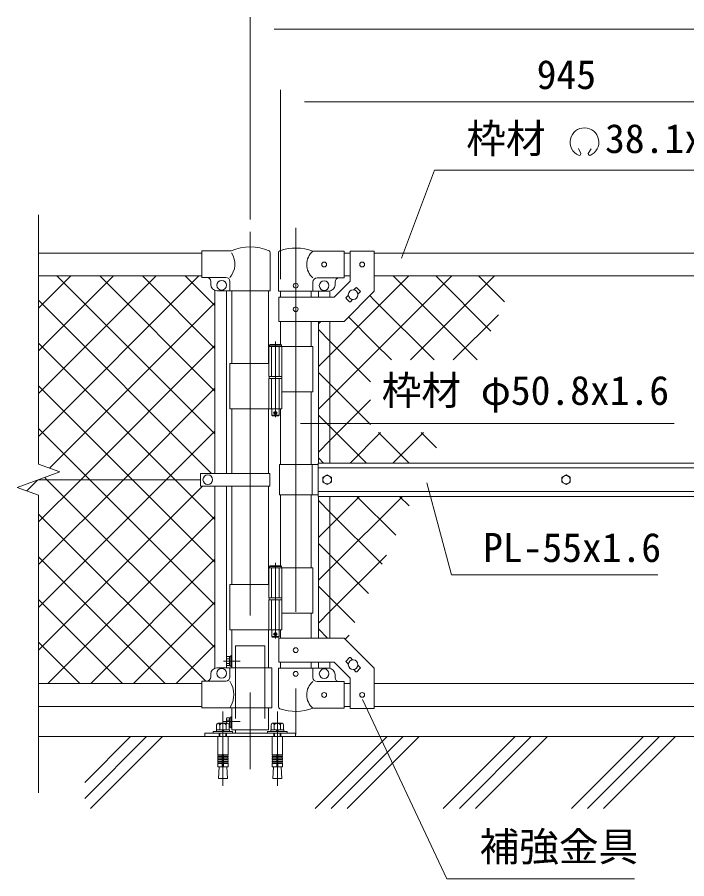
# Model space of a CAD drawing. Units: millimetres, scale not verified. Extents: x -4200 to 4200, y -2970 to 2970.
# Drawn here: x -143 to 964, y -274 to 1151 of the extents above; entities that cross this region are included whole.
import ezdxf
from ezdxf.enums import TextEntityAlignment as Align

# ---------------------------------------------------------------- set-up
doc = ezdxf.new("R2010")
doc.units = ezdxf.units.MM
doc.header["$LTSCALE"] = 20
doc.linetypes.add('DASHED', pattern=[7.5, 6, -1.5])
doc.linetypes.add('USER1', pattern=[50.8, 31.75, -6.35, 6.35, -6.35])
for name, color, linetype, lineweight in [('0-0_D-STR3', 3, 'Continuous', 13), ('0-1_D-BMK', 2, 'USER1', 13), ('0-3_D-STR1', 1, 'Continuous', 18), ('0-4_D-STR-DIM', 7, 'Continuous', 9), ('0-6_D-STR-TXT', 7, 'Continuous', 9), ('0-7_D-STR2', 7, 'Continuous', 9), ('0-9_D-BGD', 7, 'Continuous', 9)]:
    doc.layers.add(name, color=color, linetype=linetype, lineweight=lineweight)
doc.styles.add('ＭＳ ゴシック', font='')
doc.styles.get('ＭＳ ゴシック').set_extended_font_data('MS Gothic')

msp = doc.modelspace()

# ---------------------------------------------------------------- linework, layer by layer
at = {"layer": '0-0_D-STR3'}
for p, q in [((161.99, 721.07), (161.99, 765.07)), ((210.86, 765.07), (161.99, 765.07)), ((275.39, 761.92), (275.39, 699.07)), ((288.84, 698.37), (288.84, 762.06)), ((397.39, 764.37), (345.94, 764.37)), ((397.39, 764.37), (397.39, 720.37)), ((407.39, 764.57), (407.39, 714.89)), ((407.39, 764.57), (447.39, 764.57)), ((447.39, 764.57), (447.39, 698.32)), ((201.59, 721.07), (161.99, 721.07)), ((176.99, 709.07), (176.99, 714.07)), ((208.59, 714.07), (208.59, 699.07)), ((345.94, 698.37), (345.94, 713.37)), ((397.39, 720.37), (352.94, 720.37)), ((380.82, 688.32), (407.39, 714.89)), ((382.39, 713.37), (382.39, 708.37)), ((183.64, 699.65), (183.64, 396.87)), ((275.39, 699.07), (186.99, 699.07)), ((202.64, 699.07), (202.64, 396.87)), ((288.84, 698.37), (345.94, 698.37)), ((345.94, 698.37), (372.39, 698.37)), ((354.89, 698.37), (354.89, 688.32)), ((373.89, 698.37), (373.89, 688.32)), ((413.27, 700.27), (416.99, 703.98)), ((418.4, 703.98), (424.06, 698.33)), ((289.69, 688.32), (380.82, 688.32)), ((289.69, 688.32), (289.69, 648.32)), ((400.72, 687.72), (404.44, 691.44)), ((400.72, 686.31), (406.38, 680.65)), ((407.8, 680.65), (411.51, 684.37)), ((420.34, 693.2), (424.06, 696.91)), ((354.89, 648.32), (354.89, 413.87)), ((373.89, 648.32), (373.89, 413.87)), ((273.03, 606.87), (273.03, 556.87)), ((345.94, 606.87), (273.03, 606.87)), ((273.83, 608.87), (274.83, 609.87)), ((273.83, 608.87), (273.83, 606.87)), ((273.83, 608.87), (293.83, 608.87)), ((292.83, 609.87), (274.83, 609.87)), ((294.63, 606.87), (294.63, 556.87)), ((345.94, 606.87), (345.94, 531.87)), ((273.03, 578.87), (208.69, 578.87)), ((208.69, 578.87), (208.69, 503.87)), ((294.63, 556.87), (273.03, 556.87)), ((273.33, 556.87), (273.33, 553.87)), ((294.33, 556.87), (294.33, 553.87)), ((294.63, 553.87), (273.03, 553.87)), ((273.03, 553.87), (273.03, 503.87)), ((294.33, 553.87), (273.33, 553.87)), ((294.63, 553.87), (294.63, 503.87)), ((345.94, 531.87), (294.74, 531.87)), ((294.63, 503.87), (208.69, 503.87)), ((289.83, 503.87), (289.83, 492.87)), ((278.83, 491.87), (277.83, 492.87)), ((288.83, 491.87), (278.83, 491.87)), ((288.83, 491.87), (289.83, 492.87)), ((1174.49, 413.87), (354.49, 413.87)), ((354.49, 358.87), (354.49, 413.87)), ((290.39, 411.37), (290.39, 361.37)), ((290.39, 411.37), (354.49, 411.37)), ((344.39, 411.37), (344.39, 361.37)), ((1174.49, 405.87), (354.49, 405.87)), ((-108.01, 386.37), (159.99, 386.37)), ((159.99, 396.87), (159.99, 375.87)), ((274.79, 396.87), (159.99, 396.87)), ((274.79, 396.87), (274.79, 375.87)), ((274.79, 375.87), (159.99, 375.87)), ((183.64, 74.49), (183.64, 375.87)), ((202.64, 75.07), (202.64, 375.87)), ((290.39, 361.37), (354.49, 361.37)), ((1174.49, 366.87), (354.49, 366.87)), ((1174.49, 358.87), (354.49, 358.87)), ((354.89, 358.87), (354.89, 124.42)), ((373.89, 358.87), (373.89, 124.42)), ((273.83, 242.87), (274.83, 243.87)), ((273.83, 242.87), (273.83, 240.87)), ((273.83, 242.87), (293.83, 242.87)), ((292.83, 243.87), (274.83, 243.87)), ((273.03, 240.87), (273.03, 190.87)), ((345.94, 240.87), (273.03, 240.87)), ((294.63, 240.87), (294.63, 190.87)), ((345.94, 240.87), (345.94, 165.87)), ((273.03, 212.87), (208.69, 212.87)), ((208.69, 212.87), (208.69, 137.87)), ((294.63, 190.87), (273.03, 190.87)), ((294.63, 187.87), (273.03, 187.87)), ((273.03, 187.87), (273.03, 137.87)), ((273.33, 190.87), (273.33, 187.87)), ((294.33, 187.87), (273.33, 187.87)), ((294.33, 190.87), (294.33, 187.87)), ((294.63, 187.87), (294.63, 137.87)), ((345.94, 165.87), (294.74, 165.87)), ((294.63, 137.87), (208.69, 137.87)), ((289.83, 137.87), (289.83, 126.87)), ((278.83, 125.87), (277.83, 126.87)), ((288.83, 125.87), (278.83, 125.87)), ((288.83, 125.87), (289.83, 126.87)), ((289.69, 84.42), (289.69, 124.42)), ((202.64, 92), (202.64, 80.74)), ((203.72, 93.87), (208.14, 93.87)), ((203.72, 90.13), (208.14, 90.13)), ((208.14, 93.87), (208.14, 78.87)), ((210.14, 95.37), (210.14, 77.37)), ((211.74, 95.37), (210.14, 95.37)), ((400.72, 86.43), (406.38, 92.08)), ((407.8, 92.08), (411.51, 88.37)), ((277.69, 75.07), (186.99, 75.07)), ((203.72, 82.61), (208.14, 82.61)), ((203.72, 78.87), (208.14, 78.87)), ((208.59, 75.07), (208.59, 60.07)), ((277.69, 75.07), (277.69, 9.07)), ((288.84, 74.37), (345.94, 74.37)), ((288.84, 74.37), (288.84, 10.67)), ((289.69, 84.42), (380.82, 84.42)), ((345.94, 74.37), (345.94, 59.37)), ((345.94, 74.37), (372.39, 74.37)), ((354.89, 84.42), (354.89, 74.37)), ((373.89, 84.42), (373.89, 74.37)), ((380.82, 84.42), (407.39, 57.85)), ((400.72, 85.01), (404.44, 81.3)), ((413.27, 72.47), (416.99, 68.75)), ((418.4, 68.75), (424.06, 74.41)), ((420.34, 79.54), (424.06, 75.82)), ((447.39, 8.17), (447.39, 74.42)), ((176.99, 65.07), (176.99, 60.07)), ((382.39, 59.37), (382.39, 64.37)), ((407.39, 8.17), (407.39, 57.85)), ((201.59, 53.07), (161.99, 53.07)), ((161.99, 53.07), (161.99, 9.07)), ((397.39, 52.37), (352.94, 52.37)), ((397.39, 8.37), (397.39, 52.37)), ((277.69, 9.07), (161.99, 9.07)), ((397.39, 8.37), (345.94, 8.37)), ((407.39, 8.17), (447.39, 8.17)), ((202.64, -9.44), (202.64, -16.53)), ((203.72, -7.57), (208.14, -7.57)), ((203.72, -11.31), (208.14, -11.31)), ((208.14, -7.57), (208.14, -22.57)), ((210.14, -6.07), (210.14, -24.07)), ((211.74, -6.07), (210.14, -6.07)), ((207.74, -27.33), (186.24, -27.33)), ((186.24, -27.33), (186.24, -30.33)), ((186.6, -19.03), (186.6, -27.33)), ((186.6, -27.33), (207.38, -27.33)), ((204.79, -16.53), (189.2, -16.53)), ((190.99, -16.53), (202.99, -16.53)), ((191.8, -27.33), (191.8, -19.03)), ((195.49, -27.33), (196.3, -30.33)), ((198.49, -30.33), (197.69, -27.33)), ((202.19, -27.33), (202.19, -19.03)), ((207.37, -18.83), (208.14, -18.83)), ((207.38, -27.33), (207.38, -19.03)), ((207.38, -22.57), (208.14, -22.57)), ((207.74, -30.33), (207.74, -27.33)), ((217.69, -27.63), (217.69, -32.63)), ((297.74, -27.33), (276.24, -27.33)), ((276.24, -27.33), (276.24, -30.33)), ((276.6, -19.03), (276.6, -27.33)), ((276.6, -27.33), (297.38, -27.33)), ((294.79, -16.53), (279.2, -16.53)), ((280.99, -16.53), (292.99, -16.53)), ((281.8, -27.33), (281.8, -19.03)), ((285.49, -27.33), (286.3, -30.33)), ((288.49, -30.33), (287.69, -27.33)), ((292.19, -27.33), (292.19, -19.03)), ((297.38, -27.33), (297.38, -19.03)), ((297.74, -30.33), (297.74, -27.33)), ((180.99, -30.33), (180.99, -32.63)), ((212.99, -30.33), (180.99, -30.33)), ((186.24, -30.33), (207.74, -30.33)), ((188.34, -38.63), (188.34, -68.67)), ((190.99, -32.63), (190.99, -38.63)), ((192.07, -38.63), (192.07, -32.63)), ((201.91, -38.63), (201.91, -32.63)), ((202.99, -38.63), (202.99, -32.63)), ((205.64, -38.63), (205.64, -68.67)), ((212.99, -32.63), (212.99, -30.33)), ((270.99, -30.33), (270.99, -32.63)), ((302.99, -30.33), (270.99, -30.33)), ((276.24, -30.33), (297.74, -30.33)), ((278.34, -38.63), (278.34, -68.67)), ((280.99, -32.63), (280.99, -38.63)), ((282.07, -38.63), (282.07, -32.63)), ((291.91, -38.63), (291.91, -32.63)), ((292.99, -38.63), (292.99, -32.63)), ((295.64, -38.63), (295.64, -68.67)), ((302.99, -32.63), (302.99, -30.33)), ((195.99, -68.67), (188.34, -68.67)), ((188.34, -71.17), (188.78, -68.71)), ((188.34, -71.17), (195.99, -71.17)), ((188.34, -71.17), (188.34, -72.67)), ((195.99, -68.67), (195.99, -88.63)), ((197.99, -68.67), (205.64, -68.67)), ((197.99, -68.67), (197.99, -88.63)), ((205.64, -71.17), (197.99, -71.17)), ((205.64, -71.17), (205.21, -68.71)), ((205.64, -71.17), (205.64, -72.67)), ((285.99, -68.67), (278.34, -68.67)), ((278.34, -71.17), (278.78, -68.71)), ((278.34, -71.17), (285.99, -71.17)), ((278.34, -71.17), (278.34, -72.67)), ((285.99, -68.67), (285.99, -88.63)), ((287.99, -68.67), (295.64, -68.67)), ((287.99, -68.67), (287.99, -88.63)), ((295.64, -71.17), (287.99, -71.17)), ((295.64, -71.17), (295.21, -68.71)), ((295.64, -71.17), (295.64, -72.67)), ((188.34, -72.67), (195.99, -72.67)), ((188.34, -75.17), (188.78, -72.71)), ((188.34, -75.17), (195.99, -75.17)), ((188.34, -75.17), (188.34, -76.67)), ((188.34, -76.67), (195.99, -76.67)), ((188.34, -79.17), (188.78, -76.71)), ((188.34, -79.17), (195.99, -79.17)), ((188.34, -79.17), (188.34, -80.67)), ((188.34, -83.13), (188.78, -80.67)), ((188.34, -80.67), (195.99, -80.67)), ((188.34, -83.13), (195.99, -83.13)), ((188.34, -83.13), (188.34, -88.63)), ((205.64, -72.67), (197.99, -72.67)), ((205.64, -75.17), (197.99, -75.17)), ((205.64, -76.67), (197.99, -76.67)), ((205.64, -79.17), (197.99, -79.17)), ((205.64, -80.67), (197.99, -80.67)), ((205.64, -83.13), (197.99, -83.13)), ((205.64, -75.17), (205.21, -72.71)), ((205.64, -79.17), (205.21, -76.71)), ((205.64, -83.13), (205.21, -80.67)), ((205.64, -75.17), (205.64, -76.67)), ((205.64, -79.17), (205.64, -80.67)), ((205.64, -83.13), (205.64, -88.63)), ((278.34, -72.67), (285.99, -72.67)), ((278.34, -75.17), (278.78, -72.71)), ((278.34, -75.17), (285.99, -75.17)), ((278.34, -75.17), (278.34, -76.67)), ((278.34, -76.67), (285.99, -76.67)), ((278.34, -79.17), (278.78, -76.71)), ((278.34, -79.17), (285.99, -79.17)), ((278.34, -79.17), (278.34, -80.67)), ((278.34, -83.13), (278.78, -80.67)), ((278.34, -80.67), (285.99, -80.67)), ((278.34, -83.13), (285.99, -83.13)), ((278.34, -83.13), (278.34, -88.63)), ((295.64, -72.67), (287.99, -72.67)), ((295.64, -75.17), (287.99, -75.17)), ((295.64, -76.67), (287.99, -76.67)), ((295.64, -79.17), (287.99, -79.17)), ((295.64, -80.67), (287.99, -80.67)), ((295.64, -83.13), (287.99, -83.13)), ((295.64, -75.17), (295.21, -72.71)), ((295.64, -79.17), (295.21, -76.71)), ((295.64, -83.13), (295.21, -80.67)), ((295.64, -75.17), (295.64, -76.67)), ((295.64, -79.17), (295.64, -80.67)), ((295.64, -83.13), (295.64, -88.63)), ((188.34, -88.63), (205.64, -88.63)), ((190.5, -88.63), (189.41, -107.73)), ((203.49, -88.63), (204.57, -107.73)), ((278.34, -88.63), (295.64, -88.63)), ((280.5, -88.63), (279.41, -107.73)), ((293.49, -88.63), (294.57, -107.73)), ((204.57, -107.73), (189.41, -107.73)), ((294.57, -107.73), (279.41, -107.73))]:
    msp.add_line(p, q, dxfattribs=at)
at = {"layer": '0-0_D-STR3', "linetype": 'DASHED'}
for p, q in [((277.53, 606.87), (277.53, 556.87)), ((290.13, 606.87), (290.13, 556.87)), ((277.53, 553.87), (277.53, 503.87)), ((290.13, 553.87), (290.13, 503.87)), ((277.53, 240.87), (277.53, 190.87)), ((290.13, 240.87), (290.13, 190.87)), ((277.53, 187.87), (277.53, 137.87)), ((290.13, 187.87), (290.13, 137.87)), ((217.69, 111.37), (217.69, -27.63)), ((217.69, 111.37), (266.29, 111.37)), ((266.29, 111.37), (266.29, -27.63))]:
    msp.add_line(p, q, dxfattribs=at)
at = {"layer": '0-0_D-STR3'}
for points in [[(289.69, 648.32), (397.39, 648.32), (447.39, 698.32)], [(292.83, 609.87), (293.83, 608.87), (293.83, 606.87)], [(277.83, 503.87), (277.83, 492.87), (289.83, 492.87)], [(292.83, 243.87), (293.83, 242.87), (293.83, 240.87)], [(277.83, 137.87), (277.83, 126.87), (289.83, 126.87)], [(289.69, 124.42), (397.39, 124.42), (447.39, 74.42)], [(211.74, 95.37), (211.74, 77.37), (210.14, 77.37)], [(211.74, -6.07), (211.74, -24.07), (210.14, -24.07)]]:
    msp.add_lwpolyline(points, dxfattribs=at)
for points in [[(369.49, 394.47), (376.51, 390.42), (376.51, 382.32), (369.49, 378.27), (362.48, 382.32), (362.48, 390.42)], [(764.49, 394.47), (771.51, 390.42), (771.51, 382.32), (764.49, 378.27), (757.48, 382.32), (757.48, 390.42)], [(208.14, 94.07), (210.14, 94.07), (210.14, 78.67), (208.14, 78.67)], [(208.14, -7.37), (210.14, -7.37), (210.14, -22.77), (208.14, -22.77)], [(166.99, -38.63), (316.99, -38.63), (316.99, -32.63), (166.99, -32.63)]]:
    msp.add_lwpolyline(points, close=True, dxfattribs=at)
for centre, radius in [((364.39, 742.37), 4), ((427.39, 742.32), 4), ((194.99, 708.07), 8), ((364.39, 707.37), 8), ((317.39, 707.37), 4), ((412.39, 692.32), 8), ((317.39, 668.32), 4), ((283.83, 496.87), 2.5), ((171.99, 386.37), 8), ((369.49, 386.37), 7.03), ((764.49, 386.37), 7.03), ((283.83, 130.87), 2.5), ((317.39, 104.42), 4), ((412.39, 80.42), 8), ((194.99, 66.07), 8), ((364.39, 65.37), 8), ((317.39, 65.37), 4), ((364.39, 30.37), 4), ((427.39, 30.42), 4)]:
    msp.add_circle(centre, radius, dxfattribs=at)
for centre, radius, start, end in [((241.99, 691.37), 80, 66.89371, 112.90125), ((317.39, 689.64), 80, 69.0916, 109.22051), ((183.46, 743.12), 33.4, 317.7041, 33.64086), ((272.09, 761.92), 3.3, 0, 66.89371), ((292.14, 762.06), 3.3, 109.22051, 180), ((364.14, 742.37), 28.55, 129.59418, 230.40582), ((169.99, 714.07), 7, 0, 90), ((201.59, 714.07), 7, 0, 90), ((352.94, 713.37), 7, 90, 180), ((389.39, 713.37), 7, 90, 180), ((186.99, 709.07), 10, 180, 270), ((372.39, 708.37), 10, 270, 0), ((417.69, 703.28), 1, 45, 135), ((423.35, 697.62), 1, 315, 45), ((401.43, 687.01), 1, 135, 225), ((407.09, 681.36), 1, 225, 315), ((204.8, 92), 2.16, 120, 240), ((209.72, 86.37), 7.08, 147.93138, 212.06862), ((401.43, 85.72), 1, 135, 225), ((407.09, 91.38), 1, 45, 135), ((186.99, 65.07), 10, 90, 180), ((204.8, 80.74), 2.16, 120, 240), ((372.39, 64.37), 10, 0, 90), ((423.35, 75.11), 1, 315, 45), ((169.99, 60.07), 7, 270, 0), ((201.59, 60.07), 7, 270, 0), ((352.94, 59.37), 7, 180, 270), ((389.39, 59.37), 7, 180, 270), ((417.69, 69.46), 1, 225, 315), ((174.38, 31.07), 40.68, 327.25964, 32.74036), ((364.14, 30.37), 28.55, 129.59418, 230.40582), ((292.14, 10.67), 3.3, 180, 250.77949), ((317.39, 83.1), 80, 250.77949, 290.9084), ((204.8, -9.44), 2.16, 120, 240), ((209.72, -15.07), 7.08, 147.93138, 191.92338), ((189.2, -19.13), 2.6, 2.20423, 177.79577), ((196.99, -23.18), 6.65, 38.61324, 141.38676), ((204.79, -19.13), 2.6, 2.20423, 177.79577), ((204.79, -19.13), 2.6, 2.20423, 177.79577), ((279.2, -19.13), 2.6, 2.20423, 177.79577), ((286.99, -23.18), 6.65, 38.61324, 141.38676), ((294.79, -19.13), 2.6, 2.20423, 177.79577), ((196.99, -68.67), 1, 0, 180), ((286.99, -68.67), 1, 0, 180)]:
    msp.add_arc(centre, radius, start, end, dxfattribs=at)
at = {"layer": '0-1_D-BMK'}
for p, q in [((317.39, 803.1), (317.39, -35.29)), ((241.99, 796.61), (241.99, -120.04)), ((283.83, 614.79), (283.83, 489.9)), ((287.46, 496.87), (280.21, 496.87)), ((283.83, 248.79), (283.83, 123.9)), ((287.46, 130.87), (280.21, 130.87)), ((198.02, 86.37), (225.47, 86.37)), ((196.99, 2.97), (196.99, -120.04)), ((286.99, 2.97), (286.99, -120.04)), ((198.02, -13.63), (225.47, -13.63))]:
    msp.add_line(p, q, dxfattribs=at)
at = {"layer": '0-3_D-STR1'}
for p, q in [((161.99, 761.37), (-108.01, 761.37)), ((397.39, 761.37), (407.39, 761.37)), ((447.39, 761.37), (1081.59, 761.37)), ((161.99, 723.37), (-108.01, 723.37)), ((397.39, 723.37), (407.39, 723.37)), ((447.39, 723.37), (1081.59, 723.37)), ((211.74, 699.07), (211.74, 578.87)), ((272.24, 699.07), (272.24, 578.87)), ((291.99, 698.37), (291.99, 688.32)), ((342.79, 698.37), (342.79, 688.32)), ((291.99, 648.32), (291.99, 609.87)), ((342.79, 648.32), (342.79, 606.87)), ((342.79, 531.87), (342.79, 411.37)), ((211.74, 503.87), (211.74, 396.87)), ((272.24, 503.87), (272.24, 396.87)), ((291.99, 503.87), (291.99, 411.37)), ((211.74, 375.87), (211.74, 212.87)), ((272.24, 375.87), (272.24, 212.87)), ((291.99, 361.37), (291.99, 243.87)), ((342.79, 361.37), (342.79, 240.87)), ((342.79, 165.87), (342.79, 124.42)), ((211.74, 137.87), (211.74, 75.07)), ((272.24, 137.87), (272.24, 75.07)), ((291.99, 137.87), (291.99, 124.42)), ((291.99, 84.42), (291.99, 74.37)), ((342.79, 84.42), (342.79, 74.37)), ((161.99, 49.37), (-108.01, 49.37)), ((397.39, 49.37), (407.39, 49.37)), ((447.39, 49.37), (1081.59, 49.37)), ((161.99, 11.37), (-108.01, 11.37)), ((211.74, 9.07), (211.74, -27.63)), ((272.24, 9.07), (272.24, -27.63)), ((397.39, 11.37), (407.39, 11.37)), ((447.39, 11.37), (1081.59, 11.37)), ((211.74, -27.63), (272.24, -27.63))]:
    msp.add_line(p, q, dxfattribs=at)
at = {"layer": '0-4_D-STR-DIM'}
for p, q in [((241.99, 816.61), (241.99, 1151.37)), ((281.99, 1131.37), (2201.99, 1131.37)), ((291.99, 718.37), (291.99, 1031.37)), ((1196.99, 1011.37), (331.99, 1011.37)), ((-108.01, 412.02), (-108.01, 824.37)), ((-143.25, 373.54), (-72.77, 399.19)), ((-72.77, 399.19), (-108.01, 412.02)), ((-108.01, 360.72), (-143.25, 373.54)), ((-108.01, -131.63), (-108.01, 360.72))]:
    msp.add_line(p, q, dxfattribs=at)
at = {"layer": '0-6_D-STR-TXT'}
for p, q in [((788.78, 925.75), (784.95, 933.96)), ((801.36, 925.74), (805.89, 933.58))]:
    msp.add_line(p, q, dxfattribs=at)
for points in [[(1083.32, 898.46), (547.12, 898.46), (492.56, 752.8)], [(943.38, 479.61), (522.55, 479.61), (325.4, 479.61)], [(916.13, 229.11), (574.85, 229.11), (534.34, 381.26)], [(877.6, -273.72), (567.54, -273.72), (427.86, 22.6)]]:
    msp.add_lwpolyline(points, dxfattribs=at)
for centre, radius, start, end in [((795.07, 944.63), 23.75, 292.92895, 245.65759), ((786.32, 925.29), 2.5, 245.55066, 10.6575), ((803.82, 925.28), 2.5, 169.34241, 276.63708)]:
    msp.add_arc(centre, radius, start, end, dxfattribs=at)
at = {"layer": '0-7_D-STR2'}
for p, q in [((-108.01, 670.14), (-54.78, 723.37)), ((-108.01, 599.43), (15.93, 723.37)), ((-108.01, 528.72), (86.64, 723.37)), ((-108.01, 458.01), (157.35, 723.37)), ((183.64, 462.17), (-77.56, 723.37)), ((183.64, 532.88), (-6.85, 723.37)), ((183.64, 603.59), (63.86, 723.37)), ((183.64, 674.3), (134.57, 723.37)), ((447.39, 666.03), (504.73, 723.37)), ((447.39, 595.32), (575.44, 723.37)), ((617.3, 584.39), (478.32, 723.37)), ((507.17, 584.39), (646.15, 723.37)), ((640.17, 632.23), (549.03, 723.37)), ((662.66, 680.45), (619.74, 723.37)), ((447.39, 683.58), (440.02, 690.95)), ((178.23, 396.87), (-108.01, 683.11)), ((-89.89, 405.42), (183.64, 678.95)), ((546.59, 584.39), (447.39, 683.58)), ((373.89, 592.53), (447.39, 666.03)), ((447.39, 612.87), (404.67, 655.6)), ((577.88, 584.39), (652.79, 659.3)), ((354.89, 644.24), (358.97, 648.32)), ((475.88, 584.39), (447.39, 612.87)), ((118.02, 386.37), (-108.01, 612.4)), ((-38.23, 386.37), (183.64, 608.24)), ((354.89, 573.53), (373.89, 592.53)), ((373.89, 521.82), (447.39, 595.32)), ((47.31, 386.37), (-108.01, 541.69)), ((32.48, 386.37), (183.64, 537.53)), ((354.89, 502.82), (373.89, 521.82)), ((-23.4, 386.37), (-108.01, 470.98)), ((103.19, 386.37), (183.64, 466.82)), ((407.36, 413.87), (457.88, 464.39)), ((504.98, 413.87), (454.46, 464.39)), ((478.07, 413.87), (528.59, 464.39)), ((550.22, 439.33), (525.17, 464.39)), ((363.56, 413.87), (354.89, 422.53)), ((-127.5, 367.81), (-109.47, 385.83)), ((-108.01, 316.59), (-38.23, 386.37)), ((-108.01, 245.88), (32.48, 386.37)), ((-108.01, 175.17), (103.19, 386.37)), ((183.64, 179.33), (-23.4, 386.37)), ((183.64, 250.04), (47.31, 386.37)), ((183.64, 320.75), (118.02, 386.37)), ((-108.01, 104.46), (163.4, 375.87)), ((482.76, 294.66), (418.56, 358.87)), ((505.25, 342.89), (489.27, 358.87)), ((373.89, 332.82), (354.89, 351.82)), ((168.48, 53.07), (-108.01, 329.55)), ((460.27, 246.44), (373.89, 332.82)), ((-92.39, 49.37), (183.64, 325.4)), ((373.89, 262.11), (354.89, 281.11)), ((101.47, 49.37), (-108.01, 258.84)), ((437.79, 198.22), (373.89, 262.11)), ((-21.68, 49.37), (183.64, 254.69)), ((373.89, 191.4), (354.89, 210.4)), ((30.76, 49.37), (-108.01, 188.13)), ((415.3, 149.99), (373.89, 191.4)), ((49.03, 49.37), (183.64, 183.97)), ((370.16, 124.42), (354.89, 139.69)), ((399.07, 122.74), (405.66, 129.32)), ((-39.95, 49.37), (-108.01, 117.42)), ((119.74, 49.37), (183.64, 113.26))]:
    msp.add_line(p, q, dxfattribs=at)
for points in [[(441.09, 548.46), (373.89, 615.66), (354.89, 634.66)], [(441.09, 477.75), (373.89, 544.95), (354.89, 563.95)], [(354.89, 432.11), (373.89, 451.11), (441.09, 518.31)], [(434.27, 413.87), (373.89, 474.24), (354.89, 493.24)], [(183.64, 108.62), (-94.11, 386.37), (-97.82, 390.08)], [(354.89, 290.69), (373.89, 309.69), (423.07, 358.87)], [(354.89, 219.98), (373.89, 238.98), (493.78, 358.87)], [(354.89, 149.26), (373.89, 168.26), (467.44, 261.82)]]:
    msp.add_lwpolyline(points, dxfattribs=at)
at = {"layer": '0-9_D-BGD'}
for p, q in [((2591.99, -38.63), (-108.01, -38.63)), ((-31.52, -140.87), (70.71, -38.63)), ((-31.52, -114.35), (44.19, -38.63)), ((-21.83, -157.69), (97.23, -38.63)), ((349.4, -157.69), (468.46, -38.63)), ((375.91, -157.69), (494.98, -38.63)), ((402.43, -157.69), (521.49, -38.63)), ((561.53, -157.69), (680.59, -38.63)), ((588.05, -157.69), (707.11, -38.63)), ((614.56, -157.69), (733.62, -38.63)), ((773.66, -157.69), (892.72, -38.63)), ((800.18, -157.69), (919.24, -38.63)), ((826.69, -157.69), (945.76, -38.63))]:
    msp.add_line(p, q, dxfattribs=at)

# ---------------------------------------------------------------- texts
at = {"layer": '0-4_D-STR-DIM', "style": 'ＭＳ ゴシック'}
msp.add_text('945', height=48.09, dxfattribs=at).set_placement((716.02, 1018.12), align=Align.BOTTOM_LEFT)
at = {"layer": '0-6_D-STR-TXT', "style": 'ＭＳ ゴシック'}
for s, p in [('枠材 \u300038.1x1.6', (599.56, 912.32)), ('枠材 φ50.8x1.6', (459.62, 495.75)), ('PL-55x1.6', (627.3, 235.86)), ('補強金具', (621.51, -259.11))]:
    msp.add_text(s, height=48.09, dxfattribs=at).set_placement(p, align=Align.BOTTOM_LEFT)

doc.saveas('drawing.dxf')
